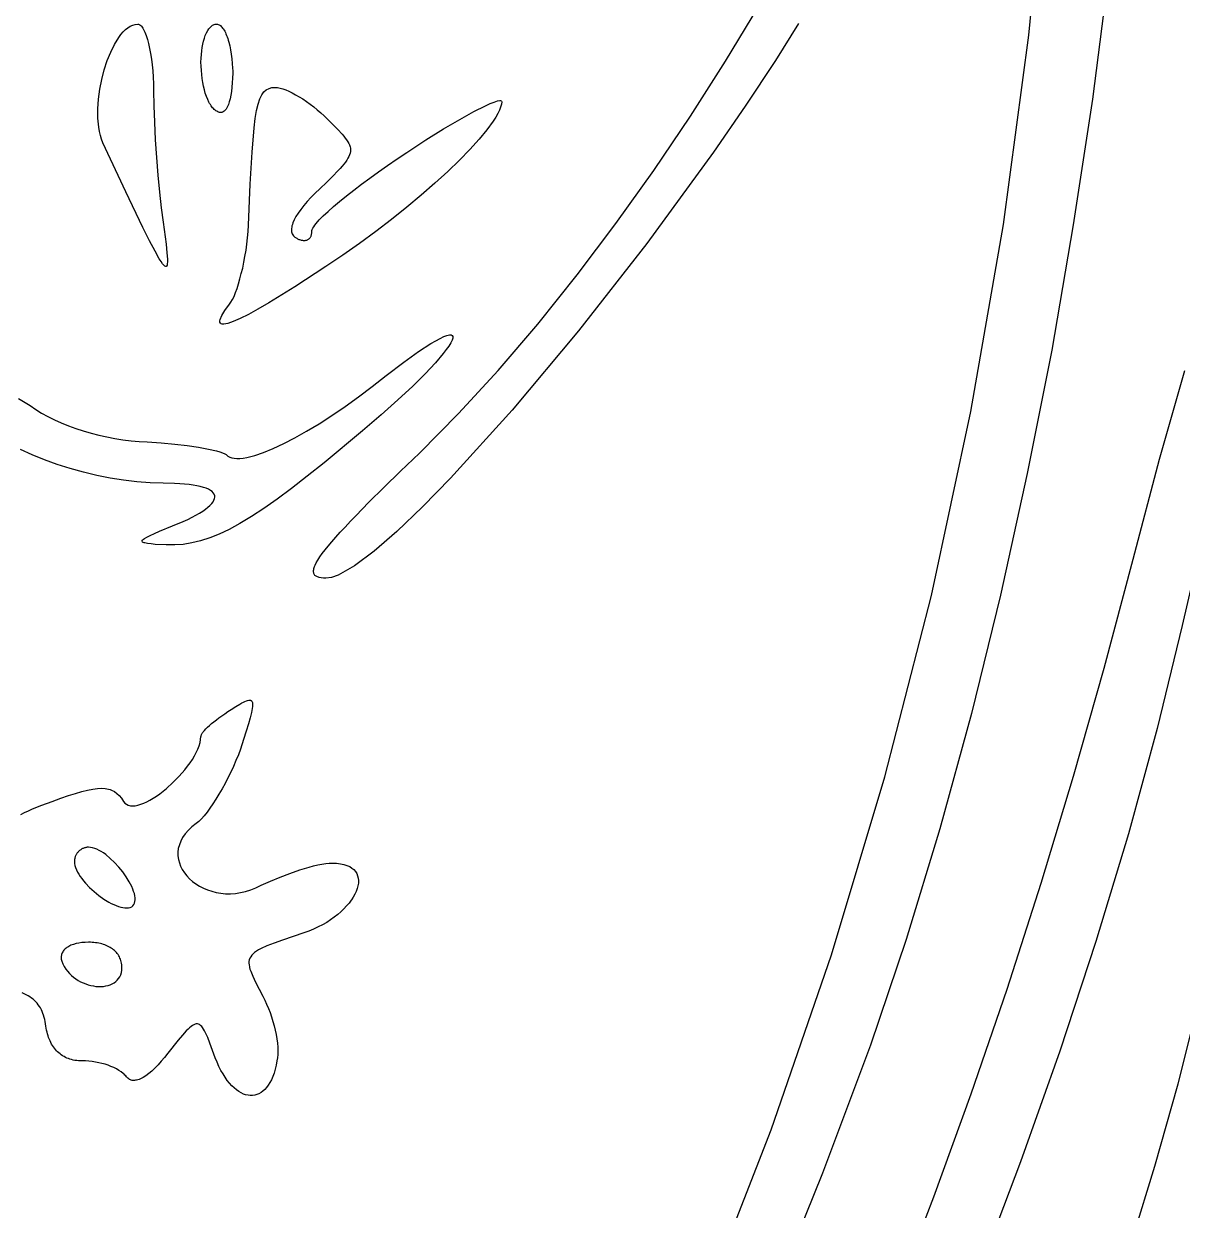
# Model space of a CAD drawing. Header units: inches. Extents: x 0.98 to 7.44, y -5.29 to -1.05.
# Drawn here: x 7.1803 to 7.282, y -1.9441 to -1.84 of the extents above; entities that cross this region are included whole.
import ezdxf

# ---------------------------------------------------------------- set-up
doc = ezdxf.new("R2010")
doc.units = ezdxf.units.IN
doc.header["$MEASUREMENT"] = 0
doc.layers.add('BLACK', color=250, linetype='CONTINUOUS')

msp = doc.modelspace()

# ---------------------------------------------------------------- linework, layer by layer
at = {"layer": 'BLACK', "linetype": 'CONTINUOUS'}
for p, q in [((7.26853, -1.84096), (7.27013, -1.82415)), ((7.27552, -1.83554), (7.27409, -1.84658)), ((7.2419, -1.84326), (7.24483, -1.83843)), ((7.18903, -1.84068), (7.18923, -1.84048)), ((7.18923, -1.84048), (7.18944, -1.84031)), ((7.18944, -1.84031), (7.18965, -1.84018)), ((7.18965, -1.84018), (7.18987, -1.84008)), ((7.18987, -1.84008), (7.19009, -1.84002)), ((7.19009, -1.84002), (7.19031, -1.84)), ((7.19031, -1.84), (7.19037, -1.84)), ((7.19037, -1.84), (7.19044, -1.84003)), ((7.19044, -1.84003), (7.1905, -1.84006)), ((7.1905, -1.84006), (7.19057, -1.84012)), ((7.19057, -1.84012), (7.19063, -1.84018)), ((7.19063, -1.84018), (7.19069, -1.84026)), ((7.19069, -1.84026), (7.19076, -1.84035)), ((7.19076, -1.84035), (7.19082, -1.84046)), ((7.19082, -1.84046), (7.19088, -1.84058)), ((7.19088, -1.84058), (7.19094, -1.84071)), ((7.19634, -1.84077), (7.19645, -1.84057)), ((7.19645, -1.84057), (7.19656, -1.84041)), ((7.19656, -1.84041), (7.19668, -1.84026)), ((7.19668, -1.84026), (7.19675, -1.8402)), ((7.19675, -1.8402), (7.19681, -1.84015)), ((7.19681, -1.84015), (7.19688, -1.8401)), ((7.19688, -1.8401), (7.19695, -1.84006)), ((7.19695, -1.84006), (7.19702, -1.84004)), ((7.19702, -1.84004), (7.1971, -1.84001)), ((7.1971, -1.84001), (7.19717, -1.84)), ((7.19717, -1.84), (7.19725, -1.84)), ((7.19725, -1.84), (7.19732, -1.84)), ((7.19732, -1.84), (7.19738, -1.84002)), ((7.19738, -1.84002), (7.19745, -1.84005)), ((7.19745, -1.84005), (7.19751, -1.84008)), ((7.19751, -1.84008), (7.19757, -1.84013)), ((7.19757, -1.84013), (7.19764, -1.84019)), ((7.19764, -1.84019), (7.1977, -1.84026)), ((7.1977, -1.84026), (7.19776, -1.84034)), ((7.19776, -1.84034), (7.19782, -1.84042)), ((7.19782, -1.84042), (7.19788, -1.84052)), ((7.19788, -1.84052), (7.19794, -1.84062)), ((7.24831, -1.83993), (7.24628, -1.84319)), ((7.18827, -1.84177), (7.18864, -1.84117)), ((7.18864, -1.84117), (7.18883, -1.84091)), ((7.18883, -1.84091), (7.18903, -1.84068)), ((7.19094, -1.84071), (7.19099, -1.84085)), ((7.19099, -1.84085), (7.19105, -1.841)), ((7.19105, -1.841), (7.19116, -1.84134)), ((7.19116, -1.84134), (7.19126, -1.84171)), ((7.19602, -1.84176), (7.19608, -1.84148)), ((7.19608, -1.84148), (7.19616, -1.84122)), ((7.19616, -1.84122), (7.19624, -1.84099)), ((7.19624, -1.84099), (7.19634, -1.84077)), ((7.19794, -1.84062), (7.198, -1.84074)), ((7.198, -1.84074), (7.19805, -1.84086)), ((7.19805, -1.84086), (7.1981, -1.84098)), ((7.1981, -1.84098), (7.19816, -1.84112)), ((7.19816, -1.84112), (7.19821, -1.84126)), ((7.19821, -1.84126), (7.19825, -1.84141)), ((7.19825, -1.84141), (7.1983, -1.84157)), ((7.1983, -1.84157), (7.19838, -1.8419)), ((7.2663, -1.85757), (7.26853, -1.84096)), ((7.18763, -1.8432), (7.18794, -1.84245)), ((7.18794, -1.84245), (7.18827, -1.84177)), ((7.19126, -1.84171), (7.19135, -1.84213)), ((7.19135, -1.84213), (7.19144, -1.84258)), ((7.19144, -1.84258), (7.19151, -1.84306)), ((7.19587, -1.84299), (7.19589, -1.84267)), ((7.19589, -1.84267), (7.19592, -1.84235)), ((7.19592, -1.84235), (7.19596, -1.84205)), ((7.19596, -1.84205), (7.19602, -1.84176)), ((7.19838, -1.8419), (7.19846, -1.84226)), ((7.19846, -1.84226), (7.19852, -1.84263)), ((7.19852, -1.84263), (7.19857, -1.84303)), ((7.18737, -1.84401), (7.18763, -1.8432)), ((7.19151, -1.84306), (7.19158, -1.84357)), ((7.19158, -1.84357), (7.19163, -1.8441)), ((7.19586, -1.84333), (7.19587, -1.84299)), ((7.19587, -1.84369), (7.19586, -1.84333)), ((7.19589, -1.84406), (7.19587, -1.84369)), ((7.19857, -1.84303), (7.19861, -1.84344)), ((7.19861, -1.84344), (7.19863, -1.84386)), ((7.23882, -1.84808), (7.2419, -1.84326)), ((7.24628, -1.84319), (7.24362, -1.8472)), ((7.18715, -1.84485), (7.18737, -1.84401)), ((7.19163, -1.8441), (7.19166, -1.84466)), ((7.19166, -1.84466), (7.19169, -1.84524)), ((7.19592, -1.84441), (7.19589, -1.84406)), ((7.19596, -1.84476), (7.19592, -1.84441)), ((7.19863, -1.84473), (7.19861, -1.84515)), ((7.19863, -1.84386), (7.19864, -1.84408)), ((7.19864, -1.8443), (7.19863, -1.84473)), ((7.19864, -1.84408), (7.19864, -1.8443)), ((7.18687, -1.84658), (7.18698, -1.84571)), ((7.18698, -1.84571), (7.18715, -1.84485)), ((7.19169, -1.84524), (7.1917, -1.84583)), ((7.19602, -1.84511), (7.19596, -1.84476)), ((7.19608, -1.84544), (7.19602, -1.84511)), ((7.19616, -1.84575), (7.19608, -1.84544)), ((7.19624, -1.84605), (7.19616, -1.84575)), ((7.19858, -1.84553), (7.19854, -1.8459)), ((7.19861, -1.84515), (7.19858, -1.84553)), ((7.20138, -1.84594), (7.20159, -1.84575)), ((7.20159, -1.84575), (7.20183, -1.84563)), ((7.20183, -1.84563), (7.20209, -1.84557)), ((7.20209, -1.84557), (7.20239, -1.84555)), ((7.20239, -1.84555), (7.20248, -1.84556)), ((7.20248, -1.84556), (7.20258, -1.84557)), ((7.20258, -1.84557), (7.2028, -1.84561)), ((7.2028, -1.84561), (7.20304, -1.84568)), ((7.20304, -1.84568), (7.2033, -1.84577)), ((7.2033, -1.84577), (7.20358, -1.84589)), ((7.18681, -1.84744), (7.18687, -1.84658)), ((7.1917, -1.84583), (7.19171, -1.84716)), ((7.19634, -1.84634), (7.19624, -1.84605)), ((7.19645, -1.8466), (7.19634, -1.84634)), ((7.19656, -1.84684), (7.19645, -1.8466)), ((7.19834, -1.84682), (7.19826, -1.84706)), ((7.19842, -1.84654), (7.19834, -1.84682)), ((7.19849, -1.84623), (7.19842, -1.84654)), ((7.19854, -1.8459), (7.19849, -1.84623)), ((7.20087, -1.84701), (7.20102, -1.84655)), ((7.20102, -1.84655), (7.20119, -1.8462)), ((7.20119, -1.8462), (7.20138, -1.84594)), ((7.20358, -1.84589), (7.20386, -1.84603)), ((7.20386, -1.84603), (7.20416, -1.84619)), ((7.20416, -1.84619), (7.20447, -1.84637)), ((7.20447, -1.84637), (7.20479, -1.84656)), ((7.20479, -1.84656), (7.20511, -1.84678)), ((7.20511, -1.84678), (7.20543, -1.84701)), ((7.22124, -1.84697), (7.22159, -1.84683)), ((7.22159, -1.84683), (7.22187, -1.84674)), ((7.22187, -1.84674), (7.22208, -1.84671)), ((7.22208, -1.84671), (7.22215, -1.84671)), ((7.22215, -1.84671), (7.22221, -1.84673)), ((7.22221, -1.84673), (7.22224, -1.84676)), ((7.22225, -1.8468), (7.22223, -1.84702)), ((7.22224, -1.84676), (7.22225, -1.8468)), ((7.27409, -1.84658), (7.27242, -1.85761)), ((7.18682, -1.84826), (7.18681, -1.84744)), ((7.19171, -1.84716), (7.19177, -1.84861)), ((7.19662, -1.84695), (7.19656, -1.84684)), ((7.19668, -1.84706), (7.19662, -1.84695)), ((7.19675, -1.84716), (7.19668, -1.84706)), ((7.19681, -1.84725), (7.19675, -1.84716)), ((7.19688, -1.84733), (7.19681, -1.84725)), ((7.19695, -1.84741), (7.19688, -1.84733)), ((7.19702, -1.84748), (7.19695, -1.84741)), ((7.1971, -1.84754), (7.19702, -1.84748)), ((7.19717, -1.84759), (7.1971, -1.84754)), ((7.19725, -1.84763), (7.19717, -1.84759)), ((7.19733, -1.84768), (7.19725, -1.84763)), ((7.1974, -1.84771), (7.19733, -1.84768)), ((7.19748, -1.84774), (7.1974, -1.84771)), ((7.19755, -1.84775), (7.19748, -1.84774)), ((7.19762, -1.84775), (7.19755, -1.84775)), ((7.19769, -1.84774), (7.19762, -1.84775)), ((7.19776, -1.84771), (7.19769, -1.84774)), ((7.19782, -1.84768), (7.19776, -1.84771)), ((7.19788, -1.84764), (7.19782, -1.84768)), ((7.19794, -1.84758), (7.19788, -1.84764)), ((7.198, -1.84752), (7.19794, -1.84758)), ((7.19806, -1.84745), (7.198, -1.84752)), ((7.19816, -1.84727), (7.19806, -1.84745)), ((7.19826, -1.84706), (7.19816, -1.84727)), ((7.20062, -1.84828), (7.20074, -1.84758)), ((7.20074, -1.84758), (7.20087, -1.84701)), ((7.20543, -1.84701), (7.20575, -1.84725)), ((7.20575, -1.84725), (7.20607, -1.84751)), ((7.20607, -1.84751), (7.20638, -1.84777)), ((7.20638, -1.84777), (7.20668, -1.84805)), ((7.21857, -1.84835), (7.2198, -1.84767)), ((7.2198, -1.84767), (7.22082, -1.84716)), ((7.22082, -1.84716), (7.22124, -1.84697)), ((7.22191, -1.84785), (7.22173, -1.84817)), ((7.22206, -1.84755), (7.22191, -1.84785)), ((7.22216, -1.84727), (7.22206, -1.84755)), ((7.22223, -1.84702), (7.22216, -1.84727)), ((7.24362, -1.8472), (7.24083, -1.85124)), ((7.18689, -1.84905), (7.18682, -1.84826)), ((7.19177, -1.84861), (7.19185, -1.85014)), ((7.20052, -1.84911), (7.20062, -1.84828)), ((7.20668, -1.84805), (7.20697, -1.84833)), ((7.20697, -1.84833), (7.20746, -1.84882)), ((7.20746, -1.84882), (7.20788, -1.84925)), ((7.21715, -1.84918), (7.21857, -1.84835)), ((7.22151, -1.84852), (7.22096, -1.84927)), ((7.22173, -1.84817), (7.22151, -1.84852)), ((7.2356, -1.85283), (7.23882, -1.84808)), ((7.18695, -1.84942), (7.18689, -1.84905)), ((7.18703, -1.84977), (7.18695, -1.84942)), ((7.18713, -1.8501), (7.18703, -1.84977)), ((7.20034, -1.85123), (7.20052, -1.84911)), ((7.20788, -1.84925), (7.20824, -1.84964)), ((7.20824, -1.84964), (7.20839, -1.84982)), ((7.20839, -1.84982), (7.20852, -1.84999)), ((7.21559, -1.85015), (7.21715, -1.84918)), ((7.22096, -1.84927), (7.22027, -1.8501)), ((7.18725, -1.85041), (7.18713, -1.8501)), ((7.18927, -1.8547), (7.18725, -1.85041)), ((7.19185, -1.85014), (7.19196, -1.8517)), ((7.20852, -1.84999), (7.20864, -1.85015)), ((7.20864, -1.85015), (7.20874, -1.85031)), ((7.20874, -1.85031), (7.20883, -1.85046)), ((7.20883, -1.85046), (7.20889, -1.8506)), ((7.20889, -1.8506), (7.20894, -1.85075)), ((7.20894, -1.85075), (7.20897, -1.85089)), ((7.20897, -1.85089), (7.20898, -1.85103)), ((7.21392, -1.85125), (7.21559, -1.85015)), ((7.21946, -1.85099), (7.21854, -1.85194)), ((7.22027, -1.8501), (7.21946, -1.85099)), ((7.19196, -1.8517), (7.19208, -1.85325)), ((7.20018, -1.85404), (7.20034, -1.85123)), ((7.20866, -1.85194), (7.20854, -1.85211)), ((7.20876, -1.85177), (7.20866, -1.85194)), ((7.20884, -1.85162), (7.20876, -1.85177)), ((7.2089, -1.85147), (7.20884, -1.85162)), ((7.20894, -1.85132), (7.2089, -1.85147)), ((7.20897, -1.85118), (7.20894, -1.85132)), ((7.20898, -1.85103), (7.20897, -1.85118)), ((7.21224, -1.85239), (7.21307, -1.85182)), ((7.21307, -1.85182), (7.21392, -1.85125)), ((7.21854, -1.85194), (7.21751, -1.85293)), ((7.24083, -1.85124), (7.23498, -1.85925)), ((7.20787, -1.85288), (7.20742, -1.85333)), ((7.20807, -1.85267), (7.20787, -1.85288)), ((7.20824, -1.85247), (7.20807, -1.85267)), ((7.2084, -1.85228), (7.20824, -1.85247)), ((7.20854, -1.85211), (7.2084, -1.85228)), ((7.21068, -1.8535), (7.21145, -1.85295)), ((7.21145, -1.85295), (7.21224, -1.85239)), ((7.21751, -1.85293), (7.21639, -1.85395)), ((7.23227, -1.85749), (7.2356, -1.85283)), ((7.19208, -1.85325), (7.19222, -1.85474)), ((7.20003, -1.85763), (7.20018, -1.85404)), ((7.20689, -1.85385), (7.20628, -1.85444)), ((7.20742, -1.85333), (7.20689, -1.85385)), ((7.20927, -1.85457), (7.20995, -1.85404)), ((7.20995, -1.85404), (7.21068, -1.8535)), ((7.21639, -1.85395), (7.21519, -1.855)), ((7.19077, -1.85785), (7.18927, -1.8547)), ((7.19222, -1.85474), (7.19237, -1.85612)), ((7.20588, -1.85483), (7.20551, -1.8552)), ((7.20628, -1.85444), (7.20588, -1.85483)), ((7.20803, -1.85555), (7.20862, -1.85507)), ((7.20862, -1.85507), (7.20927, -1.85457)), ((7.21519, -1.855), (7.21392, -1.85607)), ((7.19237, -1.85612), (7.19253, -1.85736)), ((7.20488, -1.85591), (7.20462, -1.85625)), ((7.20518, -1.85556), (7.20488, -1.85591)), ((7.20551, -1.8552), (7.20518, -1.85556)), ((7.20701, -1.85643), (7.20749, -1.85601)), ((7.20749, -1.85601), (7.20803, -1.85555)), ((7.21392, -1.85607), (7.21258, -1.85713)), ((7.20404, -1.85717), (7.20392, -1.85744)), ((7.20419, -1.85688), (7.20404, -1.85717)), ((7.20439, -1.85657), (7.20419, -1.85688)), ((7.20462, -1.85625), (7.20439, -1.85657)), ((7.20596, -1.8575), (7.20624, -1.85718)), ((7.20624, -1.85718), (7.20659, -1.85683)), ((7.20659, -1.85683), (7.20701, -1.85643)), ((7.21258, -1.85713), (7.2112, -1.85819)), ((7.19135, -1.85901), (7.19077, -1.85785)), ((7.19253, -1.85736), (7.19279, -1.85931)), ((7.19995, -1.85874), (7.19999, -1.85818)), ((7.19999, -1.85818), (7.20003, -1.85763)), ((7.2038, -1.85792), (7.20379, -1.85803)), ((7.20379, -1.85803), (7.2038, -1.85813)), ((7.20382, -1.85781), (7.2038, -1.85792)), ((7.2038, -1.85813), (7.20381, -1.85823)), ((7.20381, -1.85823), (7.20384, -1.85832)), ((7.20384, -1.85769), (7.20382, -1.85781)), ((7.20388, -1.85757), (7.20384, -1.85769)), ((7.20392, -1.85744), (7.20388, -1.85757)), ((7.20558, -1.85819), (7.2056, -1.85811)), ((7.20558, -1.85827), (7.20558, -1.85819)), ((7.20558, -1.85834), (7.20558, -1.85827)), ((7.2056, -1.85811), (7.20563, -1.85801)), ((7.20563, -1.85801), (7.20568, -1.8579)), ((7.20568, -1.8579), (7.20575, -1.85778)), ((7.20575, -1.85778), (7.20585, -1.85765)), ((7.20585, -1.85765), (7.20596, -1.8575)), ((7.2112, -1.85819), (7.20977, -1.85924)), ((7.22887, -1.862), (7.23227, -1.85749)), ((7.26344, -1.87397), (7.2663, -1.85757)), ((7.27242, -1.85761), (7.27052, -1.86859)), ((7.19183, -1.85992), (7.19135, -1.85901)), ((7.19279, -1.85931), (7.19287, -1.86005)), ((7.19981, -1.85983), (7.19988, -1.85929)), ((7.19988, -1.85929), (7.19995, -1.85874)), ((7.20384, -1.85832), (7.20387, -1.85841)), ((7.20387, -1.85841), (7.20391, -1.85849)), ((7.20391, -1.85849), (7.20397, -1.85856)), ((7.20397, -1.85856), (7.20403, -1.85863)), ((7.20403, -1.85863), (7.20411, -1.85869)), ((7.20411, -1.85869), (7.2042, -1.85875)), ((7.2042, -1.85875), (7.20426, -1.85878)), ((7.20426, -1.85878), (7.20433, -1.85882)), ((7.20433, -1.85882), (7.20439, -1.85885)), ((7.20439, -1.85885), (7.20445, -1.85888)), ((7.20445, -1.85888), (7.20452, -1.8589)), ((7.20452, -1.8589), (7.20458, -1.85892)), ((7.20458, -1.85892), (7.20464, -1.85894)), ((7.20464, -1.85894), (7.20471, -1.85895)), ((7.20471, -1.85895), (7.20477, -1.85896)), ((7.20477, -1.85896), (7.20483, -1.85897)), ((7.20483, -1.85897), (7.20488, -1.85897)), ((7.20488, -1.85897), (7.20494, -1.85897)), ((7.20494, -1.85897), (7.205, -1.85897)), ((7.205, -1.85897), (7.20505, -1.85896)), ((7.20505, -1.85896), (7.2051, -1.85895)), ((7.2051, -1.85895), (7.20515, -1.85894)), ((7.20515, -1.85894), (7.2052, -1.85892)), ((7.2052, -1.85892), (7.20524, -1.8589)), ((7.20524, -1.8589), (7.20529, -1.85887)), ((7.20529, -1.85887), (7.20533, -1.85884)), ((7.20533, -1.85884), (7.20537, -1.85881)), ((7.20537, -1.85881), (7.2054, -1.85877)), ((7.2054, -1.85877), (7.20544, -1.85873)), ((7.20544, -1.85873), (7.20547, -1.85869)), ((7.20547, -1.85869), (7.20549, -1.85864)), ((7.20549, -1.85864), (7.20552, -1.85859)), ((7.20552, -1.85859), (7.20554, -1.85853)), ((7.20554, -1.85853), (7.20555, -1.85847)), ((7.20555, -1.85847), (7.20557, -1.85841)), ((7.20557, -1.85841), (7.20558, -1.85834)), ((7.20977, -1.85924), (7.20831, -1.86026)), ((7.23498, -1.85925), (7.229, -1.8669)), ((7.1922, -1.86059), (7.19183, -1.85992)), ((7.19287, -1.86005), (7.19292, -1.86063)), ((7.19962, -1.86089), (7.19972, -1.86037)), ((7.19972, -1.86037), (7.19981, -1.85983)), ((7.20831, -1.86026), (7.20683, -1.86125)), ((7.19236, -1.86083), (7.1922, -1.86059)), ((7.19249, -1.86102), (7.19236, -1.86083)), ((7.19261, -1.86115), (7.19249, -1.86102)), ((7.1927, -1.86123), (7.19261, -1.86115)), ((7.19278, -1.86125), (7.1927, -1.86123)), ((7.19281, -1.86125), (7.19278, -1.86125)), ((7.19284, -1.86123), (7.19281, -1.86125)), ((7.19288, -1.86115), (7.19284, -1.86123)), ((7.1929, -1.86102), (7.19288, -1.86115)), ((7.19292, -1.86085), (7.1929, -1.86102)), ((7.19292, -1.86063), (7.19292, -1.86085)), ((7.1994, -1.86189), (7.19952, -1.8614)), ((7.19952, -1.8614), (7.19962, -1.86089)), ((7.20683, -1.86125), (7.20409, -1.86304)), ((7.19916, -1.86278), (7.19928, -1.86235)), ((7.19928, -1.86235), (7.1994, -1.86189)), ((7.22542, -1.86631), (7.22887, -1.862)), ((7.1989, -1.86355), (7.19903, -1.86319)), ((7.19903, -1.86319), (7.19916, -1.86278)), ((7.20409, -1.86304), (7.20182, -1.86444)), ((7.19836, -1.86458), (7.19849, -1.8644)), ((7.19849, -1.8644), (7.19863, -1.86416)), ((7.19863, -1.86416), (7.19876, -1.86388)), ((7.19876, -1.86388), (7.1989, -1.86355)), ((7.20182, -1.86444), (7.20086, -1.865)), ((7.19754, -1.86591), (7.19768, -1.86557)), ((7.19768, -1.86557), (7.19796, -1.86513)), ((7.19796, -1.86513), (7.19836, -1.86458)), ((7.20002, -1.86546), (7.19929, -1.86583)), ((7.20086, -1.865), (7.20002, -1.86546)), ((7.19751, -1.86604), (7.19754, -1.86591)), ((7.19752, -1.86615), (7.19751, -1.86604)), ((7.19756, -1.86623), (7.19752, -1.86615)), ((7.19762, -1.86628), (7.19756, -1.86623)), ((7.19773, -1.86631), (7.19762, -1.86628)), ((7.19786, -1.86632), (7.19773, -1.86631)), ((7.19821, -1.86625), (7.19786, -1.86632)), ((7.19869, -1.86609), (7.19821, -1.86625)), ((7.19929, -1.86583), (7.19869, -1.86609)), ((7.22194, -1.87038), (7.22542, -1.86631)), ((7.21646, -1.86777), (7.21685, -1.86757)), ((7.21685, -1.86757), (7.21717, -1.86741)), ((7.21717, -1.86741), (7.21744, -1.86731)), ((7.21744, -1.86731), (7.21766, -1.86726)), ((7.21766, -1.86726), (7.21781, -1.86726)), ((7.21781, -1.86726), (7.21791, -1.86731)), ((7.21795, -1.86755), (7.21789, -1.86774)), ((7.21791, -1.86731), (7.21796, -1.86741)), ((7.21796, -1.86741), (7.21795, -1.86755)), ((7.229, -1.8669), (7.22317, -1.87387)), ((7.21496, -1.86873), (7.21602, -1.86803)), ((7.21602, -1.86803), (7.21646, -1.86777)), ((7.21739, -1.86855), (7.21712, -1.8689)), ((7.21761, -1.86824), (7.21739, -1.86855)), ((7.21778, -1.86797), (7.21761, -1.86824)), ((7.21789, -1.86774), (7.21778, -1.86797)), ((7.27052, -1.86859), (7.26838, -1.87943)), ((7.21211, -1.87083), (7.21366, -1.86965)), ((7.21366, -1.86965), (7.21496, -1.86873)), ((7.21643, -1.86972), (7.21553, -1.87067)), ((7.21712, -1.8689), (7.21643, -1.86972)), ((7.21553, -1.87067), (7.21444, -1.87176)), ((7.21847, -1.87417), (7.22194, -1.87038)), ((7.27999, -1.87818), (7.2822, -1.8704)), ((7.20969, -1.8727), (7.21089, -1.87179)), ((7.21089, -1.87179), (7.21211, -1.87083)), ((7.21444, -1.87176), (7.21315, -1.87296)), ((7.17985, -1.87283), (7.18086, -1.87347)), ((7.2085, -1.87355), (7.20969, -1.8727)), ((7.18086, -1.87347), (7.18135, -1.8738)), ((7.18135, -1.8738), (7.18187, -1.87412)), ((7.20734, -1.87434), (7.2085, -1.87355)), ((7.21315, -1.87296), (7.21168, -1.87428)), ((7.22317, -1.87387), (7.21776, -1.87984)), ((7.18187, -1.87412), (7.18242, -1.87442)), ((7.18242, -1.87442), (7.183, -1.87471)), ((7.183, -1.87471), (7.1836, -1.87498)), ((7.20622, -1.87506), (7.20734, -1.87434)), ((7.21168, -1.87428), (7.21003, -1.87569)), ((7.21503, -1.87763), (7.21847, -1.87417)), ((7.25997, -1.89012), (7.26344, -1.87397)), ((7.1836, -1.87498), (7.18422, -1.87524)), ((7.18422, -1.87524), (7.18487, -1.87547)), ((7.18487, -1.87547), (7.18553, -1.87569)), ((7.18553, -1.87569), (7.18621, -1.87589)), ((7.18621, -1.87589), (7.1869, -1.87607)), ((7.2041, -1.87629), (7.20513, -1.87571)), ((7.20513, -1.87571), (7.20622, -1.87506)), ((7.21003, -1.87569), (7.20666, -1.87848)), ((7.1869, -1.87607), (7.1876, -1.87622)), ((7.1876, -1.87622), (7.1883, -1.87636)), ((7.1883, -1.87636), (7.18901, -1.87647)), ((7.18901, -1.87647), (7.18972, -1.87656)), ((7.18972, -1.87656), (7.19043, -1.87662)), ((7.19043, -1.87662), (7.19114, -1.87666)), ((7.19114, -1.87666), (7.19237, -1.87673)), ((7.19237, -1.87673), (7.19355, -1.87684)), ((7.19355, -1.87684), (7.19466, -1.87697)), ((7.19466, -1.87697), (7.19565, -1.87711)), ((7.2022, -1.87723), (7.20312, -1.8768)), ((7.20312, -1.8768), (7.2041, -1.87629)), ((7.18105, -1.87778), (7.18002, -1.87732)), ((7.18213, -1.87822), (7.18105, -1.87778)), ((7.19565, -1.87711), (7.19652, -1.87728)), ((7.19652, -1.87728), (7.19723, -1.87744)), ((7.19723, -1.87744), (7.19752, -1.87753)), ((7.19752, -1.87753), (7.19776, -1.87761)), ((7.19776, -1.87761), (7.19795, -1.87769)), ((7.19795, -1.87769), (7.19808, -1.87777)), ((7.19808, -1.87777), (7.19822, -1.87789)), ((7.19822, -1.87789), (7.19838, -1.87798)), ((7.19838, -1.87798), (7.19856, -1.87805)), ((7.19856, -1.87805), (7.19878, -1.87809)), ((7.19928, -1.8781), (7.19957, -1.87807)), ((7.19957, -1.87807), (7.19989, -1.87802)), ((7.19989, -1.87802), (7.20022, -1.87794)), ((7.20022, -1.87794), (7.20058, -1.87784)), ((7.20058, -1.87784), (7.20135, -1.87758)), ((7.20135, -1.87758), (7.2022, -1.87723)), ((7.21338, -1.87922), (7.21503, -1.87763)), ((7.18324, -1.87862), (7.18213, -1.87822)), ((7.18438, -1.87899), (7.18324, -1.87862)), ((7.18554, -1.87931), (7.18438, -1.87899)), ((7.19878, -1.87809), (7.19902, -1.87811)), ((7.19902, -1.87811), (7.19928, -1.8781)), ((7.20666, -1.87848), (7.20517, -1.87967)), ((7.27767, -1.88694), (7.27999, -1.87818)), ((7.18671, -1.8796), (7.18554, -1.87931)), ((7.18789, -1.87983), (7.18671, -1.8796)), ((7.18907, -1.88002), (7.18789, -1.87983)), ((7.19024, -1.88016), (7.18907, -1.88002)), ((7.20517, -1.87967), (7.2038, -1.88073)), ((7.2119, -1.88066), (7.21338, -1.87922)), ((7.21776, -1.87984), (7.21531, -1.88235)), ((7.26838, -1.87943), (7.26603, -1.89009)), ((7.1914, -1.88024), (7.19024, -1.88016)), ((7.19253, -1.88027), (7.1914, -1.88024)), ((7.19353, -1.88029), (7.19253, -1.88027)), ((7.19399, -1.88032), (7.19353, -1.88029)), ((7.19442, -1.88035), (7.19399, -1.88032)), ((7.19481, -1.88039), (7.19442, -1.88035)), ((7.19517, -1.88044), (7.19481, -1.88039)), ((7.1955, -1.8805), (7.19517, -1.88044)), ((7.1958, -1.88057), (7.1955, -1.8805)), ((7.19607, -1.88064), (7.1958, -1.88057)), ((7.19631, -1.88072), (7.19607, -1.88064)), ((7.19651, -1.88081), (7.19631, -1.88072)), ((7.19669, -1.88091), (7.19651, -1.88081)), ((7.19683, -1.88101), (7.19669, -1.88091)), ((7.19694, -1.88113), (7.19683, -1.88101)), ((7.19701, -1.88124), (7.19694, -1.88113)), ((7.2038, -1.88073), (7.20254, -1.88167)), ((7.2106, -1.88195), (7.2119, -1.88066)), ((7.19647, -1.88239), (7.19665, -1.88223)), ((7.19665, -1.88223), (7.1968, -1.88207)), ((7.1968, -1.88207), (7.19692, -1.88192)), ((7.19692, -1.88192), (7.197, -1.88177)), ((7.197, -1.88177), (7.19705, -1.88163)), ((7.19706, -1.88137), (7.19701, -1.88124)), ((7.19705, -1.88163), (7.19707, -1.8815)), ((7.19707, -1.8815), (7.19706, -1.88137)), ((7.20254, -1.88167), (7.20137, -1.88249)), ((7.21002, -1.88254), (7.2106, -1.88195)), ((7.1947, -1.88345), (7.19508, -1.88326)), ((7.19508, -1.88326), (7.19542, -1.88308)), ((7.19542, -1.88308), (7.19573, -1.8829)), ((7.19573, -1.8829), (7.19601, -1.88273)), ((7.19601, -1.88273), (7.19626, -1.88256)), ((7.19626, -1.88256), (7.19647, -1.88239)), ((7.20029, -1.88321), (7.19928, -1.88382)), ((7.20137, -1.88249), (7.20029, -1.88321)), ((7.20897, -1.88362), (7.20947, -1.8831)), ((7.20947, -1.8831), (7.21002, -1.88254)), ((7.21531, -1.88235), (7.21306, -1.8845)), ((7.19222, -1.88449), (7.19336, -1.88402)), ((7.19336, -1.88402), (7.19429, -1.88364)), ((7.19429, -1.88364), (7.1947, -1.88345)), ((7.19928, -1.88382), (7.19834, -1.88433)), ((7.20808, -1.88458), (7.2085, -1.88412)), ((7.2085, -1.88412), (7.20897, -1.88362)), ((7.19068, -1.88537), (7.19069, -1.88533)), ((7.19069, -1.88533), (7.19071, -1.88528)), ((7.19071, -1.88528), (7.19075, -1.88523)), ((7.19075, -1.88523), (7.19081, -1.88518)), ((7.19081, -1.88518), (7.19089, -1.88512)), ((7.19089, -1.88512), (7.19111, -1.885)), ((7.19111, -1.885), (7.1914, -1.88485)), ((7.1914, -1.88485), (7.19177, -1.88468)), ((7.19177, -1.88468), (7.19222, -1.88449)), ((7.19583, -1.88534), (7.19506, -1.88552)), ((7.19663, -1.88508), (7.19583, -1.88534)), ((7.19746, -1.88475), (7.19663, -1.88508)), ((7.19834, -1.88433), (7.19746, -1.88475)), ((7.20734, -1.88542), (7.20769, -1.88501)), ((7.20769, -1.88501), (7.20808, -1.88458)), ((7.21306, -1.8845), (7.21105, -1.88624)), ((7.1907, -1.8854), (7.19068, -1.88537)), ((7.19073, -1.88544), (7.1907, -1.8854)), ((7.19079, -1.88547), (7.19073, -1.88544)), ((7.19086, -1.8855), (7.19079, -1.88547)), ((7.19094, -1.88552), (7.19086, -1.8855)), ((7.19117, -1.88557), (7.19094, -1.88552)), ((7.19148, -1.8856), (7.19117, -1.88557)), ((7.19185, -1.88564), (7.19148, -1.8856)), ((7.19281, -1.88569), (7.19185, -1.88564)), ((7.19356, -1.88569), (7.19281, -1.88569)), ((7.1943, -1.88564), (7.19356, -1.88569)), ((7.19506, -1.88552), (7.1943, -1.88564)), ((7.2065, -1.88645), (7.20675, -1.88613)), ((7.20675, -1.88613), (7.20702, -1.88579)), ((7.20702, -1.88579), (7.20734, -1.88542)), ((7.21105, -1.88624), (7.20932, -1.88753)), ((7.28346, -1.88634), (7.28197, -1.89277)), ((7.20587, -1.88748), (7.20598, -1.88726)), ((7.20598, -1.88726), (7.20612, -1.88702)), ((7.20612, -1.88702), (7.2063, -1.88675)), ((7.2063, -1.88675), (7.2065, -1.88645)), ((7.27514, -1.89649), (7.27767, -1.88694)), ((7.20574, -1.88793), (7.20575, -1.88785)), ((7.20574, -1.88801), (7.20574, -1.88793)), ((7.20574, -1.88808), (7.20574, -1.88801)), ((7.20575, -1.88814), (7.20574, -1.88808)), ((7.20575, -1.88785), (7.20577, -1.88777)), ((7.20577, -1.8882), (7.20575, -1.88814)), ((7.20577, -1.88777), (7.2058, -1.88768)), ((7.20579, -1.88826), (7.20577, -1.8882)), ((7.20583, -1.88831), (7.20579, -1.88826)), ((7.2058, -1.88768), (7.20583, -1.88758)), ((7.20583, -1.88758), (7.20587, -1.88748)), ((7.20586, -1.88836), (7.20583, -1.88831)), ((7.20591, -1.8884), (7.20586, -1.88836)), ((7.20596, -1.88844), (7.20591, -1.8884)), ((7.20602, -1.88847), (7.20596, -1.88844)), ((7.20609, -1.8885), (7.20602, -1.88847)), ((7.2079, -1.88833), (7.20732, -1.88854)), ((7.20932, -1.88753), (7.2079, -1.88833)), ((7.20616, -1.88853), (7.20609, -1.8885)), ((7.20624, -1.88855), (7.20616, -1.88853)), ((7.20641, -1.88858), (7.20624, -1.88855)), ((7.20661, -1.8886), (7.20641, -1.88858)), ((7.20683, -1.88861), (7.20661, -1.8886)), ((7.20732, -1.88854), (7.20683, -1.88861)), ((7.25588, -1.90603), (7.25997, -1.89012)), ((7.26603, -1.89009), (7.26347, -1.90049)), ((7.28197, -1.89277), (7.27979, -1.90179)), ((7.27244, -1.90598), (7.27514, -1.89649)), ((7.1985, -1.90013), (7.19892, -1.89987)), ((7.19892, -1.89987), (7.19928, -1.89965)), ((7.19928, -1.89965), (7.19944, -1.89956)), ((7.19944, -1.89956), (7.19959, -1.89948)), ((7.19959, -1.89948), (7.19972, -1.89942)), ((7.19972, -1.89942), (7.19984, -1.89937)), ((7.19984, -1.89937), (7.19995, -1.89933)), ((7.19995, -1.89933), (7.20005, -1.89931)), ((7.20005, -1.89931), (7.20013, -1.89931)), ((7.20013, -1.89931), (7.20021, -1.89932)), ((7.20021, -1.89932), (7.20024, -1.89933)), ((7.20024, -1.89933), (7.20027, -1.89934)), ((7.20027, -1.89934), (7.20029, -1.89936)), ((7.20029, -1.89936), (7.20031, -1.89939)), ((7.20031, -1.89939), (7.20033, -1.89942)), ((7.20033, -1.89942), (7.20035, -1.89945)), ((7.20035, -1.89945), (7.20038, -1.89953)), ((7.20038, -1.89988), (7.20036, -1.90003)), ((7.20038, -1.89953), (7.20039, -1.89962)), ((7.20039, -1.89974), (7.20038, -1.89988)), ((7.20039, -1.89962), (7.20039, -1.89974)), ((7.19721, -1.90103), (7.19744, -1.90086)), ((7.19744, -1.90086), (7.19769, -1.90068)), ((7.19769, -1.90068), (7.19795, -1.9005)), ((7.19795, -1.9005), (7.19822, -1.90032)), ((7.19822, -1.90032), (7.1985, -1.90013)), ((7.20018, -1.90086), (7.20003, -1.9014)), ((7.20024, -1.90062), (7.20018, -1.90086)), ((7.20029, -1.9004), (7.20024, -1.90062)), ((7.20033, -1.90021), (7.20029, -1.9004)), ((7.20036, -1.90003), (7.20033, -1.90021)), ((7.26347, -1.90049), (7.26071, -1.91059)), ((7.19606, -1.90209), (7.19617, -1.90196)), ((7.19617, -1.90196), (7.19629, -1.90182)), ((7.19629, -1.90182), (7.19644, -1.90168)), ((7.19644, -1.90168), (7.19661, -1.90152)), ((7.19661, -1.90152), (7.19679, -1.90136)), ((7.19679, -1.90136), (7.19699, -1.9012)), ((7.19699, -1.9012), (7.19721, -1.90103)), ((7.20003, -1.9014), (7.19983, -1.90204)), ((7.27979, -1.90179), (7.27726, -1.91105)), ((7.19569, -1.90332), (7.19578, -1.90304)), ((7.19578, -1.90304), (7.19583, -1.90276)), ((7.19583, -1.90276), (7.19586, -1.9025)), ((7.19586, -1.9025), (7.19587, -1.90246)), ((7.19587, -1.90246), (7.19588, -1.90241)), ((7.19588, -1.90241), (7.19589, -1.90236)), ((7.19589, -1.90236), (7.19591, -1.90231)), ((7.19591, -1.90231), (7.19594, -1.90226)), ((7.19594, -1.90226), (7.19597, -1.90221)), ((7.19597, -1.90221), (7.19601, -1.90215)), ((7.19601, -1.90215), (7.19606, -1.90209)), ((7.1996, -1.90277), (7.19933, -1.90361)), ((7.19983, -1.90204), (7.1996, -1.90277)), ((7.19528, -1.90421), (7.19544, -1.90391)), ((7.19544, -1.90391), (7.19558, -1.90361)), ((7.19558, -1.90361), (7.19569, -1.90332)), ((7.19933, -1.90361), (7.19914, -1.90411)), ((7.19445, -1.90541), (7.19468, -1.90511)), ((7.19468, -1.90511), (7.1949, -1.90481)), ((7.1949, -1.90481), (7.1951, -1.90451)), ((7.1951, -1.90451), (7.19528, -1.90421)), ((7.19871, -1.90512), (7.19847, -1.90562)), ((7.19893, -1.90461), (7.19871, -1.90512)), ((7.19914, -1.90411), (7.19893, -1.90461)), ((7.1934, -1.90655), (7.19394, -1.90599)), ((7.19394, -1.90599), (7.19445, -1.90541)), ((7.19823, -1.90612), (7.19797, -1.90661)), ((7.19847, -1.90562), (7.19823, -1.90612)), ((7.25119, -1.92166), (7.25588, -1.90603)), ((7.26959, -1.91538), (7.27244, -1.90598)), ((7.1854, -1.90733), (7.18591, -1.90721)), ((7.18591, -1.90721), (7.18636, -1.90712)), ((7.18636, -1.90712), (7.18677, -1.90706)), ((7.18677, -1.90706), (7.18713, -1.90704)), ((7.18713, -1.90704), (7.18746, -1.90706)), ((7.18746, -1.90706), (7.18775, -1.90712)), ((7.18775, -1.90712), (7.18789, -1.90716)), ((7.18789, -1.90716), (7.18802, -1.90721)), ((7.18802, -1.90721), (7.18826, -1.90733)), ((7.19224, -1.90752), (7.19282, -1.90706)), ((7.19282, -1.90706), (7.1934, -1.90655)), ((7.19771, -1.90709), (7.19744, -1.90755)), ((7.19797, -1.90661), (7.19771, -1.90709)), ((7.18189, -1.90852), (7.18281, -1.90819)), ((7.18281, -1.90819), (7.18355, -1.90792)), ((7.18355, -1.90792), (7.18423, -1.90769)), ((7.18423, -1.90769), (7.18485, -1.90749)), ((7.18485, -1.90749), (7.1854, -1.90733)), ((7.18826, -1.90733), (7.18848, -1.90749)), ((7.18848, -1.90749), (7.18868, -1.90769)), ((7.18868, -1.90769), (7.18887, -1.90792)), ((7.18887, -1.90792), (7.18906, -1.90819)), ((7.18906, -1.90819), (7.18917, -1.90834)), ((7.19083, -1.90835), (7.1911, -1.90823)), ((7.1911, -1.90823), (7.19138, -1.90808)), ((7.19138, -1.90808), (7.19166, -1.90791)), ((7.19166, -1.90791), (7.19195, -1.90773)), ((7.19195, -1.90773), (7.19224, -1.90752)), ((7.19717, -1.90799), (7.19691, -1.9084)), ((7.19744, -1.90755), (7.19717, -1.90799)), ((7.18006, -1.90934), (7.18037, -1.90918)), ((7.18037, -1.90918), (7.18072, -1.90902)), ((7.18072, -1.90902), (7.18108, -1.90885)), ((7.18108, -1.90885), (7.18189, -1.90852)), ((7.18917, -1.90834), (7.18931, -1.90845)), ((7.18931, -1.90845), (7.18948, -1.90853)), ((7.18948, -1.90853), (7.18966, -1.90858)), ((7.18966, -1.90858), (7.18987, -1.90859)), ((7.18987, -1.90859), (7.19009, -1.90857)), ((7.19009, -1.90857), (7.19032, -1.90853)), ((7.19032, -1.90853), (7.19057, -1.90845)), ((7.19057, -1.90845), (7.19083, -1.90835)), ((7.19639, -1.90913), (7.19613, -1.90945)), ((7.19664, -1.90878), (7.19639, -1.90913)), ((7.19691, -1.9084), (7.19664, -1.90878)), ((7.19545, -1.91013), (7.19507, -1.91043)), ((7.19566, -1.90995), (7.19545, -1.91013)), ((7.19589, -1.90972), (7.19566, -1.90995)), ((7.19613, -1.90945), (7.19589, -1.90972)), ((7.19425, -1.91135), (7.19408, -1.91167)), ((7.19448, -1.91104), (7.19425, -1.91135)), ((7.19475, -1.91073), (7.19448, -1.91104)), ((7.19507, -1.91043), (7.19475, -1.91073)), ((7.26071, -1.91059), (7.25775, -1.9203)), ((7.27726, -1.91105), (7.2744, -1.9205)), ((7.18535, -1.9124), (7.1853, -1.91243)), ((7.1854, -1.91237), (7.18535, -1.9124)), ((7.18546, -1.91234), (7.1854, -1.91237)), ((7.18551, -1.91232), (7.18546, -1.91234)), ((7.18557, -1.91229), (7.18551, -1.91232)), ((7.18563, -1.91227), (7.18557, -1.91229)), ((7.18569, -1.91226), (7.18563, -1.91227)), ((7.18575, -1.91224), (7.18569, -1.91226)), ((7.18581, -1.91223), (7.18575, -1.91224)), ((7.18587, -1.91222), (7.18581, -1.91223)), ((7.18594, -1.91222), (7.18587, -1.91222)), ((7.186, -1.91222), (7.18594, -1.91222)), ((7.18617, -1.91223), (7.186, -1.91222)), ((7.18635, -1.91226), (7.18617, -1.91223)), ((7.18654, -1.91232), (7.18635, -1.91226)), ((7.18673, -1.91239), (7.18654, -1.91232)), ((7.18692, -1.91249), (7.18673, -1.91239)), ((7.19387, -1.91232), (7.19384, -1.91264)), ((7.19396, -1.912), (7.19387, -1.91232)), ((7.19408, -1.91167), (7.19396, -1.912)), ((7.18476, -1.91334), (7.18475, -1.9134)), ((7.18475, -1.9134), (7.18475, -1.91347)), ((7.18477, -1.91328), (7.18476, -1.91334)), ((7.18478, -1.91321), (7.18477, -1.91328)), ((7.18479, -1.91315), (7.18478, -1.91321)), ((7.18481, -1.91309), (7.18479, -1.91315)), ((7.18483, -1.91304), (7.18481, -1.91309)), ((7.18485, -1.91298), (7.18483, -1.91304)), ((7.18487, -1.91292), (7.18485, -1.91298)), ((7.1849, -1.91287), (7.18487, -1.91292)), ((7.18493, -1.91282), (7.1849, -1.91287)), ((7.18496, -1.91277), (7.18493, -1.91282)), ((7.185, -1.91272), (7.18496, -1.91277)), ((7.18504, -1.91267), (7.185, -1.91272)), ((7.18507, -1.91263), (7.18504, -1.91267)), ((7.18512, -1.91258), (7.18507, -1.91263)), ((7.18516, -1.91254), (7.18512, -1.91258)), ((7.1852, -1.9125), (7.18516, -1.91254)), ((7.18525, -1.91247), (7.1852, -1.9125)), ((7.1853, -1.91243), (7.18525, -1.91247)), ((7.18711, -1.9126), (7.18692, -1.91249)), ((7.18731, -1.91272), (7.18711, -1.9126)), ((7.18751, -1.91286), (7.18731, -1.91272)), ((7.1879, -1.91319), (7.18751, -1.91286)), ((7.18828, -1.91355), (7.1879, -1.91319)), ((7.19384, -1.91264), (7.19384, -1.91296)), ((7.19384, -1.91296), (7.19388, -1.91328)), ((7.19388, -1.91328), (7.19396, -1.91359)), ((7.18475, -1.91347), (7.18476, -1.91364)), ((7.18476, -1.91364), (7.1848, -1.91382)), ((7.1848, -1.91382), (7.18485, -1.914)), ((7.18485, -1.914), (7.18493, -1.91419)), ((7.18493, -1.91419), (7.18502, -1.91439)), ((7.18502, -1.91439), (7.18513, -1.91458)), ((7.18865, -1.91395), (7.18828, -1.91355)), ((7.18899, -1.91437), (7.18865, -1.91395)), ((7.1893, -1.91481), (7.18899, -1.91437)), ((7.19396, -1.91359), (7.19407, -1.91389)), ((7.19407, -1.91389), (7.19422, -1.91418)), ((7.19422, -1.91418), (7.1944, -1.91446)), ((7.1944, -1.91446), (7.19462, -1.91473)), ((7.2028, -1.91484), (7.20367, -1.91451)), ((7.20367, -1.91451), (7.20453, -1.91421)), ((7.20453, -1.91421), (7.20535, -1.91397)), ((7.20535, -1.91397), (7.20574, -1.91386)), ((7.20574, -1.91386), (7.20612, -1.91377)), ((7.20612, -1.91377), (7.20648, -1.9137)), ((7.20648, -1.9137), (7.20681, -1.91365)), ((7.20681, -1.91365), (7.20711, -1.91362)), ((7.20711, -1.91362), (7.20739, -1.91361)), ((7.20739, -1.91361), (7.20776, -1.91362)), ((7.20776, -1.91362), (7.2081, -1.91366)), ((7.2081, -1.91366), (7.2084, -1.91372)), ((7.2084, -1.91372), (7.20867, -1.91381)), ((7.20867, -1.91381), (7.20891, -1.91391)), ((7.20891, -1.91391), (7.20911, -1.91404)), ((7.20911, -1.91404), (7.20928, -1.91418)), ((7.20928, -1.91418), (7.20942, -1.91435)), ((7.20942, -1.91435), (7.20953, -1.91452)), ((7.18513, -1.91458), (7.18526, -1.91478)), ((7.18526, -1.91478), (7.1854, -1.91497)), ((7.1854, -1.91497), (7.18555, -1.91517)), ((7.18555, -1.91517), (7.18572, -1.91537)), ((7.18572, -1.91537), (7.18608, -1.91575)), ((7.18956, -1.91524), (7.1893, -1.91481)), ((7.18978, -1.91567), (7.18956, -1.91524)), ((7.19462, -1.91473), (7.19486, -1.91498)), ((7.19486, -1.91498), (7.19512, -1.91521)), ((7.19512, -1.91521), (7.19541, -1.91543)), ((7.19541, -1.91543), (7.19573, -1.91563)), ((7.20114, -1.91555), (7.20195, -1.91519)), ((7.20195, -1.91519), (7.2028, -1.91484)), ((7.20953, -1.91452), (7.20961, -1.91472)), ((7.20961, -1.91472), (7.20966, -1.91492)), ((7.20967, -1.91536), (7.20963, -1.9156)), ((7.20966, -1.91492), (7.20968, -1.91514)), ((7.20968, -1.91514), (7.20967, -1.91536)), ((7.2666, -1.92467), (7.26959, -1.91538)), ((7.18608, -1.91575), (7.18648, -1.91611)), ((7.18648, -1.91611), (7.1869, -1.91645)), ((7.1869, -1.91645), (7.18734, -1.91676)), ((7.18987, -1.91588), (7.18978, -1.91567)), ((7.18995, -1.91609), (7.18987, -1.91588)), ((7.19001, -1.91628), (7.18995, -1.91609)), ((7.19005, -1.91647), (7.19001, -1.91628)), ((7.19007, -1.91665), (7.19005, -1.91647)), ((7.19573, -1.91563), (7.19607, -1.9158)), ((7.19607, -1.9158), (7.19642, -1.91595)), ((7.19642, -1.91595), (7.1968, -1.91608)), ((7.1968, -1.91608), (7.19719, -1.91618)), ((7.19719, -1.91618), (7.19759, -1.91625)), ((7.19759, -1.91625), (7.19801, -1.91629)), ((7.19801, -1.91629), (7.19844, -1.91629)), ((7.19844, -1.91629), (7.19888, -1.91627)), ((7.19888, -1.91627), (7.19932, -1.9162)), ((7.19932, -1.9162), (7.19977, -1.9161)), ((7.19977, -1.9161), (7.20023, -1.91596)), ((7.20023, -1.91596), (7.20068, -1.91578)), ((7.20068, -1.91578), (7.20114, -1.91555)), ((7.20936, -1.91634), (7.20921, -1.9166)), ((7.20947, -1.91609), (7.20936, -1.91634)), ((7.20956, -1.91584), (7.20947, -1.91609)), ((7.20963, -1.9156), (7.20956, -1.91584)), ((7.18734, -1.91676), (7.18778, -1.91703)), ((7.18778, -1.91703), (7.18799, -1.91715)), ((7.18799, -1.91715), (7.18821, -1.91725)), ((7.18821, -1.91725), (7.18841, -1.91734)), ((7.18841, -1.91734), (7.18862, -1.91741)), ((7.18862, -1.91741), (7.18881, -1.91747)), ((7.18881, -1.91747), (7.189, -1.91751)), ((7.189, -1.91751), (7.18918, -1.91754)), ((7.18918, -1.91754), (7.18935, -1.91754)), ((7.18935, -1.91754), (7.18951, -1.91753)), ((7.18951, -1.91753), (7.18965, -1.91749)), ((7.18965, -1.91749), (7.18978, -1.91744)), ((7.18978, -1.91744), (7.18989, -1.91736)), ((7.18989, -1.91736), (7.18997, -1.91724)), ((7.18997, -1.91724), (7.19003, -1.91712)), ((7.19003, -1.91712), (7.19006, -1.91697)), ((7.19006, -1.91697), (7.19008, -1.91682)), ((7.19008, -1.91682), (7.19007, -1.91665)), ((7.2084, -1.91762), (7.20814, -1.91787)), ((7.20864, -1.91737), (7.2084, -1.91762)), ((7.20885, -1.91711), (7.20864, -1.91737)), ((7.20905, -1.91686), (7.20885, -1.91711)), ((7.20907, -1.91682), (7.20905, -1.91686)), ((7.20921, -1.9166), (7.20907, -1.91682)), ((7.20723, -1.91859), (7.20689, -1.91881)), ((7.20756, -1.91836), (7.20723, -1.91859)), ((7.20786, -1.91812), (7.20756, -1.91836)), ((7.20814, -1.91787), (7.20786, -1.91812)), ((7.20532, -1.91957), (7.20489, -1.91972)), ((7.20574, -1.9194), (7.20532, -1.91957)), ((7.20614, -1.91921), (7.20574, -1.9194)), ((7.20652, -1.91902), (7.20614, -1.91921)), ((7.20689, -1.91881), (7.20652, -1.91902)), ((7.18466, -1.92074), (7.18445, -1.92082)), ((7.18489, -1.92067), (7.18466, -1.92074)), ((7.18514, -1.92062), (7.18489, -1.92067)), ((7.18541, -1.92058), (7.18514, -1.92062)), ((7.1857, -1.92056), (7.18541, -1.92058)), ((7.186, -1.92055), (7.1857, -1.92056)), ((7.18616, -1.92055), (7.186, -1.92055)), ((7.18631, -1.92056), (7.18616, -1.92055)), ((7.18646, -1.92057), (7.18631, -1.92056)), ((7.1866, -1.92059), (7.18646, -1.92057)), ((7.18675, -1.92061), (7.1866, -1.92059)), ((7.18689, -1.92064), (7.18675, -1.92061)), ((7.18703, -1.92067), (7.18689, -1.92064)), ((7.18716, -1.9207), (7.18703, -1.92067)), ((7.18729, -1.92074), (7.18716, -1.9207)), ((7.18742, -1.92079), (7.18729, -1.92074)), ((7.20228, -1.92063), (7.20165, -1.92088)), ((7.20302, -1.92036), (7.20228, -1.92063)), ((7.20489, -1.91972), (7.20302, -1.92036)), ((7.25775, -1.9203), (7.25461, -1.92958)), ((7.2744, -1.9205), (7.27123, -1.93011)), ((7.1836, -1.92178), (7.18359, -1.92187)), ((7.18361, -1.9217), (7.1836, -1.92178)), ((7.18363, -1.92162), (7.18361, -1.9217)), ((7.18366, -1.92155), (7.18363, -1.92162)), ((7.18369, -1.92147), (7.18366, -1.92155)), ((7.18373, -1.9214), (7.18369, -1.92147)), ((7.18377, -1.92133), (7.18373, -1.9214)), ((7.18383, -1.92126), (7.18377, -1.92133)), ((7.18388, -1.9212), (7.18383, -1.92126)), ((7.18395, -1.92114), (7.18388, -1.9212)), ((7.18402, -1.92108), (7.18395, -1.92114)), ((7.18409, -1.92102), (7.18402, -1.92108)), ((7.18417, -1.92097), (7.18409, -1.92102)), ((7.18426, -1.92092), (7.18417, -1.92097)), ((7.18445, -1.92082), (7.18426, -1.92092)), ((7.18754, -1.92084), (7.18742, -1.92079)), ((7.18766, -1.92089), (7.18754, -1.92084)), ((7.18777, -1.92095), (7.18766, -1.92089)), ((7.18788, -1.92101), (7.18777, -1.92095)), ((7.18798, -1.92107), (7.18788, -1.92101)), ((7.18808, -1.92114), (7.18798, -1.92107)), ((7.18818, -1.92122), (7.18808, -1.92114)), ((7.18827, -1.92129), (7.18818, -1.92122)), ((7.18835, -1.92137), (7.18827, -1.92129)), ((7.18843, -1.92146), (7.18835, -1.92137)), ((7.18851, -1.92155), (7.18843, -1.92146)), ((7.18858, -1.92164), (7.18851, -1.92155)), ((7.18864, -1.92174), (7.18858, -1.92164)), ((7.1887, -1.92184), (7.18864, -1.92174)), ((7.20031, -1.92169), (7.20022, -1.92182)), ((7.20043, -1.92157), (7.20031, -1.92169)), ((7.20057, -1.92146), (7.20043, -1.92157)), ((7.20073, -1.92134), (7.20057, -1.92146)), ((7.20092, -1.92123), (7.20073, -1.92134)), ((7.20114, -1.92111), (7.20092, -1.92123)), ((7.20165, -1.92088), (7.20114, -1.92111)), ((7.2459, -1.93701), (7.25119, -1.92166)), ((7.18359, -1.92187), (7.18359, -1.92195)), ((7.18359, -1.92195), (7.1836, -1.92204)), ((7.1836, -1.92204), (7.18362, -1.92213)), ((7.18362, -1.92213), (7.18364, -1.92222)), ((7.18364, -1.92222), (7.18374, -1.92246)), ((7.18374, -1.92246), (7.18386, -1.92269)), ((7.18386, -1.92269), (7.184, -1.9229)), ((7.18875, -1.92194), (7.1887, -1.92184)), ((7.18879, -1.92205), (7.18875, -1.92194)), ((7.18883, -1.92216), (7.18879, -1.92205)), ((7.18886, -1.92228), (7.18883, -1.92216)), ((7.18889, -1.9224), (7.18886, -1.92228)), ((7.1889, -1.92252), (7.18889, -1.9224)), ((7.18891, -1.92264), (7.1889, -1.92252)), ((7.18892, -1.92277), (7.18891, -1.92264)), ((7.18891, -1.923), (7.18892, -1.92277)), ((7.2001, -1.92208), (7.20007, -1.92223)), ((7.20007, -1.92223), (7.20007, -1.92238)), ((7.20007, -1.92238), (7.20008, -1.92254)), ((7.20008, -1.92254), (7.20011, -1.92271)), ((7.20015, -1.92195), (7.2001, -1.92208)), ((7.20011, -1.92271), (7.20012, -1.92277)), ((7.20012, -1.92277), (7.20016, -1.9229)), ((7.20022, -1.92182), (7.20015, -1.92195)), ((7.184, -1.9229), (7.18415, -1.9231)), ((7.18415, -1.9231), (7.18431, -1.92329)), ((7.18431, -1.92329), (7.18449, -1.92346)), ((7.18449, -1.92346), (7.18468, -1.92362)), ((7.18468, -1.92362), (7.18487, -1.92377)), ((7.18487, -1.92377), (7.18508, -1.9239)), ((7.18838, -1.924), (7.18851, -1.92388)), ((7.18851, -1.92388), (7.18863, -1.92373)), ((7.18863, -1.92373), (7.18873, -1.92358)), ((7.18873, -1.92358), (7.18881, -1.9234)), ((7.18881, -1.9234), (7.18887, -1.92321)), ((7.18887, -1.92321), (7.18891, -1.923)), ((7.20016, -1.9229), (7.20022, -1.9231)), ((7.20022, -1.9231), (7.2004, -1.92353)), ((7.2004, -1.92353), (7.20064, -1.92404)), ((7.18508, -1.9239), (7.18529, -1.92402)), ((7.18529, -1.92402), (7.18551, -1.92412)), ((7.18551, -1.92412), (7.18574, -1.92421)), ((7.18574, -1.92421), (7.18596, -1.92429)), ((7.18596, -1.92429), (7.18619, -1.92435)), ((7.18619, -1.92435), (7.18642, -1.92439)), ((7.18642, -1.92439), (7.18664, -1.92442)), ((7.18664, -1.92442), (7.18687, -1.92444)), ((7.18687, -1.92444), (7.18709, -1.92444)), ((7.18709, -1.92444), (7.1873, -1.92442)), ((7.1873, -1.92442), (7.1875, -1.92439)), ((7.1875, -1.92439), (7.1877, -1.92435)), ((7.1877, -1.92435), (7.18789, -1.92428)), ((7.18789, -1.92428), (7.18807, -1.92421)), ((7.18807, -1.92421), (7.18823, -1.92411)), ((7.18823, -1.92411), (7.18838, -1.924)), ((7.20064, -1.92404), (7.20128, -1.92527)), ((7.26346, -1.93385), (7.2666, -1.92467)), ((7.18035, -1.92507), (7.18017, -1.925)), ((7.18052, -1.92516), (7.18035, -1.92507)), ((7.18069, -1.92525), (7.18052, -1.92516)), ((7.18084, -1.92535), (7.18069, -1.92525)), ((7.18098, -1.92545), (7.18084, -1.92535)), ((7.18112, -1.92555), (7.18098, -1.92545)), ((7.18125, -1.92567), (7.18112, -1.92555)), ((7.18137, -1.92579), (7.18125, -1.92567)), ((7.18148, -1.92591), (7.18137, -1.92579)), ((7.18158, -1.92604), (7.18148, -1.92591)), ((7.20128, -1.92527), (7.20146, -1.92562)), ((7.20146, -1.92562), (7.20162, -1.92598)), ((7.18168, -1.92618), (7.18158, -1.92604)), ((7.18176, -1.92632), (7.18168, -1.92618)), ((7.18185, -1.92647), (7.18176, -1.92632)), ((7.18192, -1.92663), (7.18185, -1.92647)), ((7.18199, -1.92679), (7.18192, -1.92663)), ((7.18205, -1.92696), (7.18199, -1.92679)), ((7.1821, -1.92714), (7.18205, -1.92696)), ((7.20162, -1.92598), (7.20178, -1.92635)), ((7.20178, -1.92635), (7.20192, -1.92673)), ((7.20192, -1.92673), (7.20206, -1.92711)), ((7.28162, -1.93297), (7.28336, -1.92611)), ((7.18215, -1.92732), (7.1821, -1.92714)), ((7.18219, -1.92751), (7.18215, -1.92732)), ((7.18222, -1.92771), (7.18219, -1.92751)), ((7.18225, -1.92791), (7.18222, -1.92771)), ((7.18231, -1.92827), (7.18225, -1.92791)), ((7.19499, -1.92794), (7.19486, -1.92805)), ((7.19512, -1.92785), (7.19499, -1.92794)), ((7.19524, -1.92779), (7.19512, -1.92785)), ((7.19535, -1.92774), (7.19524, -1.92779)), ((7.19545, -1.92772), (7.19535, -1.92774)), ((7.19555, -1.92772), (7.19545, -1.92772)), ((7.19565, -1.92774), (7.19555, -1.92772)), ((7.19574, -1.92778), (7.19565, -1.92774)), ((7.19583, -1.92785), (7.19574, -1.92778)), ((7.19592, -1.92793), (7.19583, -1.92785)), ((7.196, -1.92804), (7.19592, -1.92793)), ((7.19609, -1.92817), (7.196, -1.92804)), ((7.20206, -1.92711), (7.20217, -1.9275)), ((7.20217, -1.9275), (7.20228, -1.92789)), ((7.20228, -1.92789), (7.20237, -1.92828)), ((7.18235, -1.92844), (7.18231, -1.92827)), ((7.18239, -1.9286), (7.18235, -1.92844)), ((7.18244, -1.92876), (7.18239, -1.9286)), ((7.18249, -1.92892), (7.18244, -1.92876)), ((7.18255, -1.92907), (7.18249, -1.92892)), ((7.18261, -1.92921), (7.18255, -1.92907)), ((7.19424, -1.92869), (7.19387, -1.92914)), ((7.19457, -1.92833), (7.19424, -1.92869)), ((7.19472, -1.92818), (7.19457, -1.92833)), ((7.19486, -1.92805), (7.19472, -1.92818)), ((7.19618, -1.92832), (7.19609, -1.92817)), ((7.19627, -1.9285), (7.19618, -1.92832)), ((7.19645, -1.92891), (7.19627, -1.9285)), ((7.19665, -1.92941), (7.19645, -1.92891)), ((7.20237, -1.92828), (7.20245, -1.92866)), ((7.20245, -1.92866), (7.20251, -1.92903)), ((7.20251, -1.92903), (7.20256, -1.9294)), ((7.18268, -1.92935), (7.18261, -1.92921)), ((7.18275, -1.92948), (7.18268, -1.92935)), ((7.18283, -1.92961), (7.18275, -1.92948)), ((7.18291, -1.92973), (7.18283, -1.92961)), ((7.18299, -1.92985), (7.18291, -1.92973)), ((7.18308, -1.92996), (7.18299, -1.92985)), ((7.18318, -1.93007), (7.18308, -1.92996)), ((7.18328, -1.93017), (7.18318, -1.93007)), ((7.19387, -1.92914), (7.19295, -1.93027)), ((7.19711, -1.93069), (7.19665, -1.92941)), ((7.20256, -1.9294), (7.20259, -1.92975)), ((7.20259, -1.92975), (7.2026, -1.93008)), ((7.2026, -1.93008), (7.20259, -1.9304)), ((7.25461, -1.92958), (7.25042, -1.94081)), ((7.27123, -1.93011), (7.26779, -1.93981)), ((7.18338, -1.93026), (7.18328, -1.93017)), ((7.18349, -1.93035), (7.18338, -1.93026)), ((7.1836, -1.93044), (7.18349, -1.93035)), ((7.18371, -1.93051), (7.1836, -1.93044)), ((7.18384, -1.93059), (7.18371, -1.93051)), ((7.18396, -1.93065), (7.18384, -1.93059)), ((7.18409, -1.93071), (7.18396, -1.93065)), ((7.18422, -1.93076), (7.18409, -1.93071)), ((7.18436, -1.93081), (7.18422, -1.93076)), ((7.1845, -1.93085), (7.18436, -1.93081)), ((7.18465, -1.93089), (7.1845, -1.93085)), ((7.1848, -1.93092), (7.18465, -1.93089)), ((7.18496, -1.93094), (7.1848, -1.93092)), ((7.18512, -1.93096), (7.18496, -1.93094)), ((7.18528, -1.93096), (7.18512, -1.93096)), ((7.18545, -1.93097), (7.18528, -1.93096)), ((7.18573, -1.93097), (7.18545, -1.93097)), ((7.18602, -1.93099), (7.18573, -1.93097)), ((7.18631, -1.93102), (7.18602, -1.93099)), ((7.1866, -1.93107), (7.18631, -1.93102)), ((7.18688, -1.93112), (7.1866, -1.93107)), ((7.18716, -1.93119), (7.18688, -1.93112)), ((7.19237, -1.931), (7.19209, -1.93131)), ((7.19266, -1.93065), (7.19237, -1.931)), ((7.19295, -1.93027), (7.19266, -1.93065)), ((7.19727, -1.93108), (7.19711, -1.93069)), ((7.19744, -1.93145), (7.19727, -1.93108)), ((7.20253, -1.93097), (7.20246, -1.93135)), ((7.20257, -1.9307), (7.20253, -1.93097)), ((7.20259, -1.9304), (7.20257, -1.9307)), ((7.18744, -1.93126), (7.18716, -1.93119)), ((7.1877, -1.93135), (7.18744, -1.93126)), ((7.18796, -1.93145), (7.1877, -1.93135)), ((7.1882, -1.93155), (7.18796, -1.93145)), ((7.18843, -1.93167), (7.1882, -1.93155)), ((7.18865, -1.93179), (7.18843, -1.93167)), ((7.18885, -1.93192), (7.18865, -1.93179)), ((7.18903, -1.93206), (7.18885, -1.93192)), ((7.18911, -1.93213), (7.18903, -1.93206)), ((7.18919, -1.9322), (7.18911, -1.93213)), ((7.18927, -1.93228), (7.18919, -1.9322)), ((7.19128, -1.93207), (7.19102, -1.93226)), ((7.19154, -1.93185), (7.19128, -1.93207)), ((7.19181, -1.9316), (7.19154, -1.93185)), ((7.19209, -1.93131), (7.19181, -1.9316)), ((7.19761, -1.93179), (7.19744, -1.93145)), ((7.1978, -1.93211), (7.19761, -1.93179)), ((7.19798, -1.9324), (7.1978, -1.93211)), ((7.20227, -1.93203), (7.20217, -1.93233)), ((7.20237, -1.9317), (7.20227, -1.93203)), ((7.20246, -1.93135), (7.20237, -1.9317)), ((7.18933, -1.93236), (7.18927, -1.93228)), ((7.18939, -1.93243), (7.18933, -1.93236)), ((7.18945, -1.93249), (7.18939, -1.93243)), ((7.18952, -1.93255), (7.18945, -1.93249)), ((7.18959, -1.93259), (7.18952, -1.93255)), ((7.18966, -1.93263), (7.18959, -1.93259)), ((7.18974, -1.93265), (7.18966, -1.93263)), ((7.18983, -1.93267), (7.18974, -1.93265)), ((7.18992, -1.93268), (7.18983, -1.93267)), ((7.19001, -1.93267), (7.18992, -1.93268)), ((7.19011, -1.93266), (7.19001, -1.93267)), ((7.19021, -1.93264), (7.19011, -1.93266)), ((7.19032, -1.93261), (7.19021, -1.93264)), ((7.19043, -1.93258), (7.19032, -1.93261)), ((7.19054, -1.93253), (7.19043, -1.93258)), ((7.19066, -1.93247), (7.19054, -1.93253)), ((7.19078, -1.93241), (7.19066, -1.93247)), ((7.19102, -1.93226), (7.19078, -1.93241)), ((7.19817, -1.93267), (7.19798, -1.9324)), ((7.19837, -1.93292), (7.19817, -1.93267)), ((7.19856, -1.93314), (7.19837, -1.93292)), ((7.19876, -1.93333), (7.19856, -1.93314)), ((7.20177, -1.93309), (7.20162, -1.93329)), ((7.20191, -1.93286), (7.20177, -1.93309)), ((7.20204, -1.93261), (7.20191, -1.93286)), ((7.20217, -1.93233), (7.20204, -1.93261)), ((7.27957, -1.94021), (7.28162, -1.93297)), ((7.19897, -1.9335), (7.19876, -1.93333)), ((7.19917, -1.93365), (7.19897, -1.9335)), ((7.19938, -1.93377), (7.19917, -1.93365)), ((7.19958, -1.93387), (7.19938, -1.93377)), ((7.19978, -1.93394), (7.19958, -1.93387)), ((7.19999, -1.93398), (7.19978, -1.93394)), ((7.20019, -1.93401), (7.19999, -1.93398)), ((7.20038, -1.934), (7.20019, -1.93401)), ((7.20058, -1.93398), (7.20038, -1.934)), ((7.20076, -1.93392), (7.20058, -1.93398)), ((7.20095, -1.93385), (7.20076, -1.93392)), ((7.20113, -1.93374), (7.20095, -1.93385)), ((7.2013, -1.93362), (7.20113, -1.93374)), ((7.20147, -1.93346), (7.2013, -1.93362)), ((7.20162, -1.93329), (7.20147, -1.93346)), ((7.26018, -1.94289), (7.26346, -1.93385)), ((7.24001, -1.95206), (7.2459, -1.93701)), ((7.26779, -1.93981), (7.26408, -1.94956)), ((7.27728, -1.94763), (7.27957, -1.94021)), ((7.25042, -1.94081), (7.2458, -1.95215)), ((7.25678, -1.95177), (7.26018, -1.94289))]:
    msp.add_line(p, q, dxfattribs=at)

doc.saveas('drawing.dxf')
